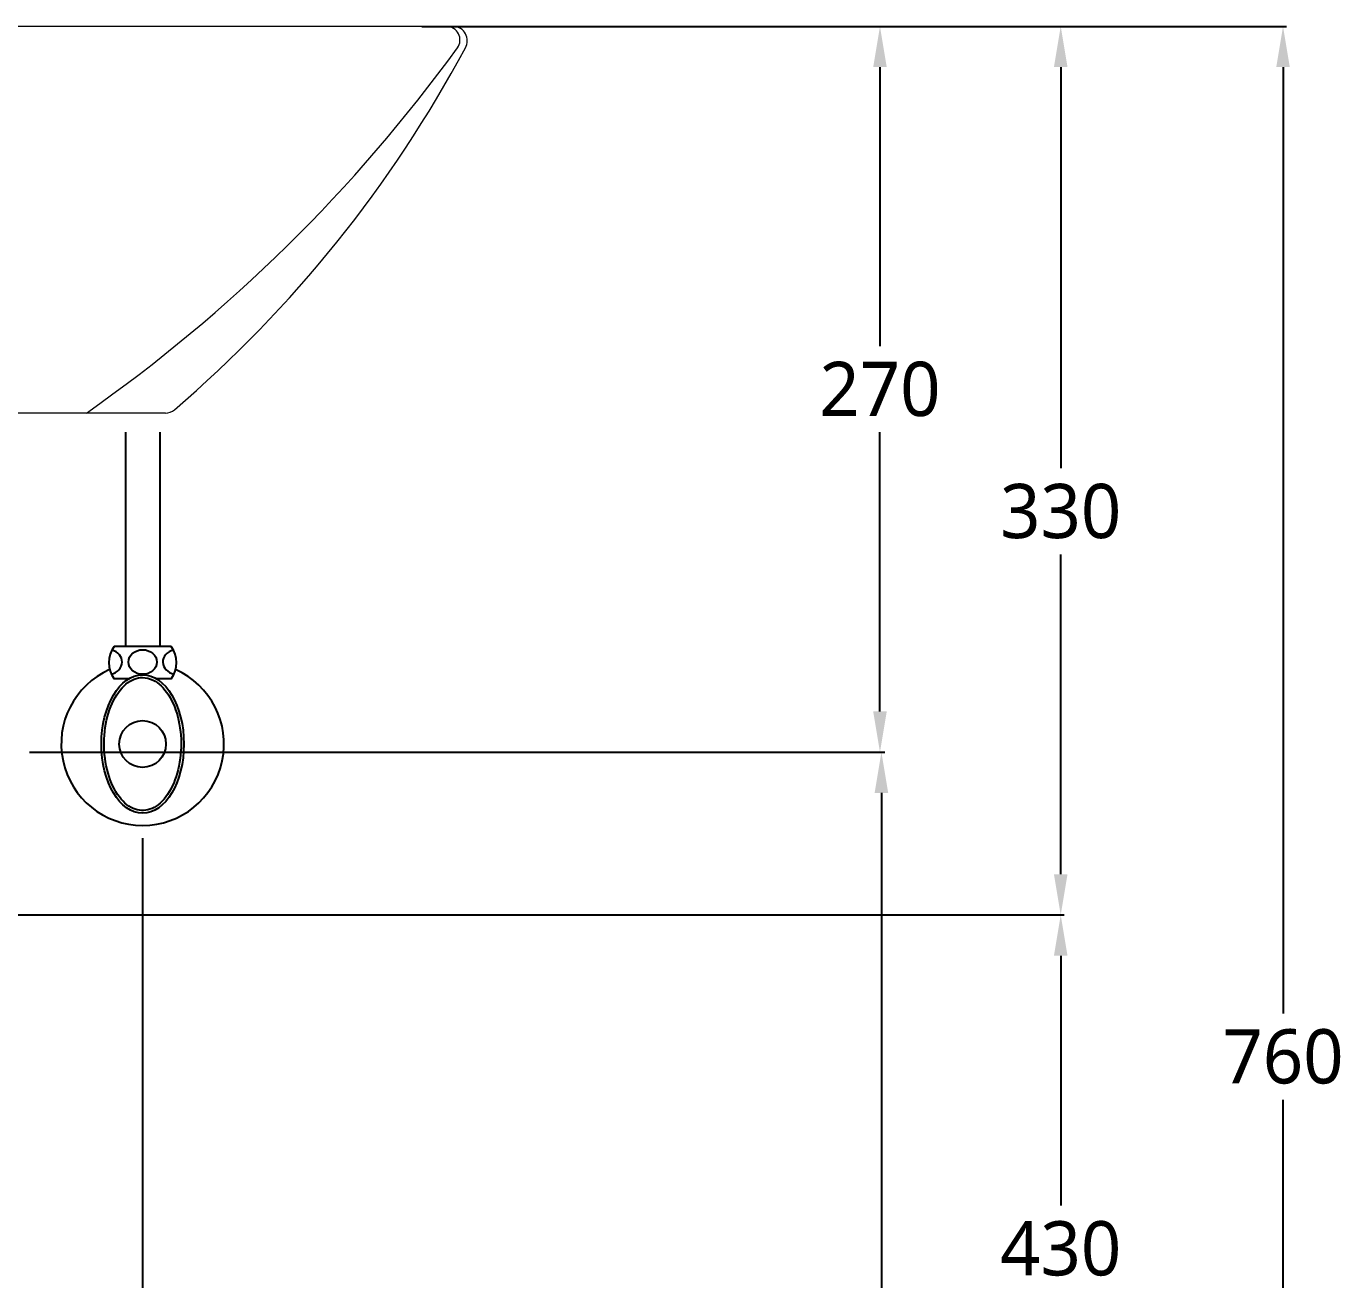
# Model space of a CAD drawing. Extents: x 5203 to 11604, y 0 to 2100.
# Drawn here: x 9811.3 to 10297.3, y 406.7 to 868.6 of the extents above; entities that cross this region are included whole.
import ezdxf

# ---------------------------------------------------------------- set-up
doc = ezdxf.new("R2010")
doc.units = 0
doc.header["$LTSCALE"] = 20
doc.header["$MEASUREMENT"] = 0
doc.layers.get('0').update_dxf_attribs({"linetype": 'CONTINUOUS'})
doc.layers.get('DEFPOINTS').update_dxf_attribs({"linetype": 'CONTINUOUS'})
doc.layers.add('1', color=1, linetype='CONTINUOUS')
doc.layers.add('6', color=6, linetype='CONTINUOUS')
doc.styles.get("Standard").update_dxf_attribs({"font": 'NanumGothic.ttf'})
doc.dimstyles.new('ISO-25', dxfattribs={"dimtxt": 15, "dimasz": 10, "dimexe": 1.25, "dimexo": 0.625, "dimgap": 5, "dimtad": 1, "dimtoh": 1, "dimdec": 0, "dimtxsty": 'Standard', "dimcen": 2.5, "dimadec": 0, "dimazin": 0, "dimtfac": 1, "dimtdec": 0, "dimtmove": 0, "dimatfit": 3, "dimfxl": 0, "dimarcsym": 0})
doc.dimstyles.get("Standard").update_dxf_attribs({"dimtxt": 2.5, "dimasz": 2, "dimexe": 2, "dimexo": 1, "dimgap": 1.5, "dimtad": 1, "dimdec": 0, "dimlfac": 10, "dimrnd": 0.5, "dimzin": 0, "dimdsep": 46, "dimtxsty": 'Standard', "dimcen": 0, "dimclrt": 2, "dimadec": 0, "dimazin": 0, "dimtfac": 1, "dimtdec": 0, "dimtmove": 0, "dimatfit": 3, "dimfxl": 0, "dimtolj": 1, "dimtzin": 0, "dimarcsym": 0})

# ---------------------------------------------------------------- blocks, each defined once
blk = doc.blocks.new('*D74')
at = {"layer": '1', "color": 3, "linetype": 'ByBlock', "lineweight": -2}
for p, q in [((9966.77, 868.64), (10275.86, 868.64)), ((10274.61, 853.64), (10274.61, 504.78)), ((10274.61, 124.14), (10274.61, 473.01)), ((10216.61, 109.14), (10275.86, 109.14))]:
    blk.add_line(p, q, dxfattribs=at)
at = {"layer": '1', "color": 3}
for points in [[(10272.11, 853.64), (10277.11, 853.64), (10274.61, 868.64)], [(10272.11, 124.14), (10277.11, 124.14), (10274.61, 109.14)]]:
    blk.add_solid(points, dxfattribs=at)
at = {"layer": 'DEFPOINTS', "color": 0}
for p in [(9966.15, 868.64), (10215.98, 109.14), (10274.61, 109.14)]:
    blk.add_point(p, dxfattribs=at)
at = {"layer": '1', "color": 2, "insert": (10274.61, 488.89), "char_height": 20, "attachment_point": 5}
blk.add_mtext('760', dxfattribs=at)
blk = doc.blocks.new('*D61')
at = {"layer": '1', "color": 3, "linetype": 'ByBlock', "lineweight": -2}
for p, q in [((9957.06, 868.64), (10127.25, 868.64)), ((10126, 853.64), (10126, 750.74)), ((10126, 616.14), (10126, 719.05)), ((9812.38, 601.14), (10127.25, 601.14))]:
    blk.add_line(p, q, dxfattribs=at)
at = {"layer": '1', "color": 3}
for points in [[(10123.5, 853.64), (10128.5, 853.64), (10126, 868.64)], [(10123.5, 616.14), (10128.5, 616.14), (10126, 601.14)]]:
    blk.add_solid(points, dxfattribs=at)
at = {"layer": 'DEFPOINTS', "color": 0}
for p in [(9956.43, 868.64), (9811.76, 601.14), (10126, 601.14)]:
    blk.add_point(p, dxfattribs=at)
at = {"layer": '1', "color": 2, "insert": (10126, 734.89), "char_height": 20, "attachment_point": 5}
blk.add_mtext('270', dxfattribs=at)
blk = doc.blocks.new('*D62')
at = {"layer": '1', "color": 3, "linetype": 'ByBlock', "lineweight": -2}
for p, q in [((9957.68, 868.64), (10193.89, 868.64)), ((10192.64, 853.64), (10192.64, 705.79)), ((10192.64, 556.14), (10192.64, 673.99)), ((9729.53, 541.14), (10193.89, 541.14))]:
    blk.add_line(p, q, dxfattribs=at)
at = {"layer": '1', "color": 3}
for points in [[(10190.14, 853.64), (10195.14, 853.64), (10192.64, 868.64)], [(10190.14, 556.14), (10195.14, 556.14), (10192.64, 541.14)]]:
    blk.add_solid(points, dxfattribs=at)
at = {"layer": 'DEFPOINTS', "color": 0}
for p in [(9957.06, 868.64), (9728.91, 541.14), (10192.64, 541.14)]:
    blk.add_point(p, dxfattribs=at)
at = {"layer": '1', "color": 2, "insert": (10192.64, 689.89), "char_height": 20, "attachment_point": 5}
blk.add_mtext('330', dxfattribs=at)
blk = doc.blocks.new('*D63')
at = {"layer": '1', "color": 3, "linetype": 'ByBlock', "lineweight": -2}
for p, q in [((9813.01, 601.14), (10127.79, 601.14)), ((10126.54, 586.14), (10126.54, 371.03)), ((10126.54, 124.14), (10126.54, 339.26)), ((9872.82, 109.14), (10127.79, 109.14))]:
    blk.add_line(p, q, dxfattribs=at)
at = {"layer": '1', "color": 3}
for points in [[(10124.04, 586.14), (10129.04, 586.14), (10126.54, 601.14)], [(10124.04, 124.14), (10129.04, 124.14), (10126.54, 109.14)]]:
    blk.add_solid(points, dxfattribs=at)
at = {"layer": 'DEFPOINTS', "color": 0}
for p in [(9812.38, 601.14), (9872.2, 109.14), (10126.54, 109.14)]:
    blk.add_point(p, dxfattribs=at)
at = {"layer": '1', "color": 2, "insert": (10126.54, 355.14), "char_height": 20, "attachment_point": 5}
blk.add_mtext('490', dxfattribs=at)
blk = doc.blocks.new('*D64')
at = {"layer": '1', "color": 3, "linetype": 'ByBlock', "lineweight": -2}
for p, q in [((9730.16, 541.14), (10193.89, 541.14)), ((10192.64, 526.14), (10192.64, 434.04)), ((10192.64, 124.14), (10192.64, 402.24)), ((9862.31, 109.14), (10193.89, 109.14))]:
    blk.add_line(p, q, dxfattribs=at)
at = {"layer": '1', "color": 3}
for points in [[(10190.14, 526.14), (10195.14, 526.14), (10192.64, 541.14)], [(10190.14, 124.14), (10195.14, 124.14), (10192.64, 109.14)]]:
    blk.add_solid(points, dxfattribs=at)
at = {"layer": 'DEFPOINTS', "color": 0}
for p in [(9729.53, 541.14), (9861.68, 109.14), (10192.64, 109.14)]:
    blk.add_point(p, dxfattribs=at)
at = {"layer": '1', "color": 2, "insert": (10192.64, 418.14), "char_height": 20, "attachment_point": 5}
blk.add_mtext('430', dxfattribs=at)
blk = doc.blocks.new('*D66')
at = {"color": 3, "lineweight": -2}
for p, q in [((9554.13, 569.48), (9554.13, 350.05)), ((9854.13, 569.48), (9854.13, 350.05)), ((9834.13, 370.05), (9574.13, 370.05))]:
    blk.add_line(p, q, dxfattribs=at)
at = {"color": 3}
for points in [[(9574.13, 373.39), (9574.13, 366.72), (9554.13, 370.05)], [(9834.13, 373.39), (9834.13, 366.72), (9854.13, 370.05)]]:
    blk.add_solid(points, dxfattribs=at)
at = {"layer": 'DEFPOINTS', "color": 0}
for p in [(9554.13, 569.48), (9854.13, 569.48), (9554.13, 370.05)]:
    blk.add_point(p, dxfattribs=at)
at = {"color": 2, "insert": (9704.13, 390.96), "char_height": 20, "attachment_point": 5}
blk.add_mtext('\\A1;300', dxfattribs=at)

msp = doc.modelspace()

# ---------------------------------------------------------------- linework, layer by layer
at = {"color": 0, "linetype": 'Continuous', "lineweight": 0}
for p, q in [((9968.87165, 868.64283), (9704.28149, 868.64283)), ((9862.59133, 726.14283), (9798.95165, 726.14283))]:
    msp.add_line(p, q, dxfattribs=at)
for centre, radius, start, end in [((9966.14951, 863.64283), 5, 324.0330226, 90), ((9968.56589, 863.3829), 5.26881, 330.0264956, 86.6731512), ((9500.07295, 1201.85703), 580.86127, 305.01710839, 324.03302262), ((9564.39151, 1079.62009), 463.64969, 310.5543471, 331.8320395), ((9862.59133, 731.14283), 5, 270, 310.5543471)]:
    msp.add_arc(centre, radius, start, end, dxfattribs=at)
at = {"layer": '6'}
for p, q in [((9847.78005, 719.14283), (9847.78005, 640.14283)), ((9860.48005, 719.14283), (9860.48005, 640.14283)), ((9860.48005, 640.14283), (9843.63005, 640.14283)), ((9864.63005, 640.14283), (9860.48005, 640.14283)), ((9848.98986, 628.14283), (9843.63005, 628.14283)), ((9864.63005, 628.14283), (9859.27025, 628.14283))]:
    msp.add_line(p, q, dxfattribs=at)
msp.add_circle((9854.13005, 604.14283), 8.61509, dxfattribs=at)
for centre, radius, start, end in [((9851.63005, 634.14283), 10, 143.1301024, 216.8698976), ((9856.63005, 634.14283), 10, 323.1301024, 36.8698976), ((9854.13005, 604.14283), 30, 113.9172512, 66.0827488)]:
    msp.add_arc(centre, radius, start, end, dxfattribs=at)
for centre, major_axis, start_param, end_param in [((9841.35679, 634.37042), (-5.22946, 0), 1.800504354, 4.443057795), ((9866.81273, 634.37042), (5.22946, 0), 1.82411945, 4.498970222)]:
    msp.add_ellipse(centre, major_axis=major_axis, ratio=0.866391406, start_param=start_param, end_param=end_param, dxfattribs=at)
for centre, major_axis, ratio in [((9854.13005, 634.37042), (5.22946, 0), 0.866391406), ((9854.13005, 604.14283), (0, 25.5), 0.596528766)]:
    msp.add_ellipse(centre, major_axis=major_axis, ratio=ratio, dxfattribs=at)
msp.add_open_spline([(9854.13005, 628.64283), (9852.04966, 628.64283), (9849.94991, 627.83373), (9846.05368, 624.58867), (9844.28146, 622.14855), (9841.55561, 616.11984), (9840.60394, 612.54042), (9839.75354, 605.02528), (9839.85487, 601.09555), (9841.08676, 593.73813), (9842.21725, 590.3166), (9845.22968, 584.72739), (9847.10755, 582.57015), (9851.1127, 579.92782), (9853.21821, 579.42623), (9857.37371, 580.02804), (9859.45546, 581.15089), (9863.20667, 584.98289), (9864.8554, 587.687), (9867.26979, 594.10837), (9868.03457, 597.81762), (9868.49624, 605.43205), (9868.19309, 609.33131), (9866.59025, 616.47373), (9865.29069, 619.71044), (9862.0198, 624.81723), (9860.05608, 626.67599), (9856.73836, 628.32815), (9855.43285, 628.64283), (9854.13005, 628.64283)], degree=3, knots=[0, 0, 0, 0, 0.461109739, 0.461109739, 0.922219478, 0.922219478, 1.383329216, 1.383329216, 1.844438955, 1.844438955, 2.305548694, 2.305548694, 2.766658433, 2.766658433, 3.227768172, 3.227768172, 3.688877911, 3.688877911, 4.149987649, 4.149987649, 4.611097388, 4.611097388, 5.072207127, 5.072207127, 5.533316866, 5.533316866, 5.994426605, 5.994426605, 6.283185307, 6.283185307, 6.283185307, 6.283185307], dxfattribs=at)

# ---------------------------------------------------------------- dimensions: what is measured, and where the dimension line sits
dim = msp.add_linear_dim(base=(9554.13005, 370.05376), p1=(9854.13005, 569.48431), p2=(9554.13005, 569.48431), dimstyle='Standard', override={"dimtxt": 20, "dimasz": 20, "dimexe": 20, "dimexo": 0, "dimgap": 10, "dimdec": 4, "dimlfac": 1, "dimzin": 8, "dimclrd": 3, "dimclre": 3, "dimtdec": 4})
dim.commit()
dim.dimension.update_dxf_attribs({"geometry": '*D66', "text_midpoint": (9704.13005, 390.95504)})
at = {"layer": '1'}
for base, p1, p2, text, picture, middle in [((10192.63643, 541.14283), (9957.05838, 868.64283), (9728.90509, 541.14283), '330', '*D62', (10192.63643, 689.89283)), ((10192.63643, 109.14283), (9729.53009, 541.14283), (9861.68355, 109.14283), '430', '*D64', (10192.63643, 418.14283))]:
    dim = msp.add_linear_dim(base=base, p1=p1, p2=p2, angle=90, text=text, dimstyle='ISO-25', override={"dimtxt": 20, "dimasz": 15, "dimtih": 1, "dimclrd": 3, "dimclre": 3, "dimclrt": 2, "dimarcsym": 1}, dxfattribs=at)
    dim.commit()
    dim.dimension.update_dxf_attribs({"geometry": picture, "text_midpoint": middle, "dimtype": 160})
for base, p1, p2, text, picture, middle in [((10126.00233, 601.14283), (9956.43338, 868.64283), (9811.75663, 601.14283), '270', '*D61', (10126.00233, 734.89283)), ((10126.53714, 109.14283), (9812.38163, 601.14283), (9872.19627, 109.14283), '490', '*D63', (10126.53714, 355.14283))]:
    dim = msp.add_linear_dim(base=base, p1=p1, p2=p2, angle=90, text=text, dimstyle='ISO-25', override={"dimtxt": 20, "dimasz": 15, "dimtih": 1, "dimclrd": 3, "dimclre": 3, "dimclrt": 2, "dimarcsym": 1}, dxfattribs=at)
    dim.commit()
    dim.dimension.update_dxf_attribs({"geometry": picture, "text_midpoint": middle})
dim = msp.add_linear_dim(base=(10274.611086405, 109.1428333929), p1=(9966.1495121543, 868.6428333938), p2=(10215.9845432765, 109.1428333929), angle=90, dimstyle='ISO-25', override={"dimtxt": 20, "dimasz": 15, "dimtih": 1, "dimclrd": 3, "dimclre": 3, "dimclrt": 2, "dimarcsym": 1}, dxfattribs=at)
dim.commit()
dim.dimension.update_dxf_attribs({"geometry": '*D74', "text_midpoint": (10274.611086405, 488.8928333934)})

doc.saveas('drawing.dxf')
